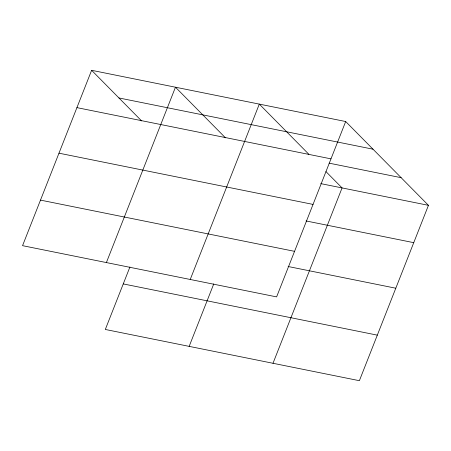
<?xml version="1.0" encoding="UTF-8"?>
<svg xmlns="http://www.w3.org/2000/svg" width="451" height="451" viewBox="0 0 451 451"><rect width="100%" height="100%" fill="white"/><g stroke="black" fill="none" stroke-linecap="round" stroke-linejoin="round"><path stroke-width="0.68" d="M91.626 70.305L22.55 245.665L276.61 296.893L345.686 121.533L91.626 70.305L141.648 120.953M106.391 262.567L175.467 87.206L225.489 137.859M129.933 266.969L105.314 329.467L359.374 380.695L428.45 205.335L345.686 121.533M190.232 279.473L259.308 104.113L308.834 154.265M189.155 346.374L213.774 283.876M272.996 363.28L342.072 187.92L325.977 171.622M118.94 97.957L373 149.191M76.924 107.631L330.983 158.859M329.157 163.166L401.136 177.683M320.768 183.625L428.45 205.335M58.98 153.182L313.039 204.41M306.066 220.951L413.747 242.666M40.494 200.114L294.554 251.342M288.121 266.502L395.803 288.217M123.258 283.916L377.318 335.144"/></g></svg>
